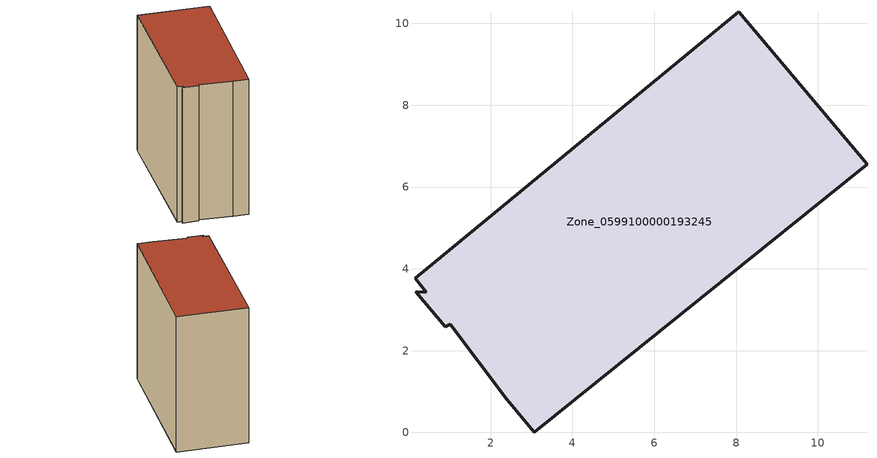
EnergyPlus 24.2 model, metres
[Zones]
Zone_0599100000193245
 floor ground (C_G): 2.39,0.81 1.01,2.64 0.89,2.58 0.17,3.44 0.42,3.43 0.16,3.77 8.07,10.29 11.2,6.55 3.07,0 z0
 wall outside (C_F): 11.2,6.55 8.07,10.29 0.16,3.77 0.42,3.43 0.17,3.44 0.89,2.58 1.01,2.64 2.39,0.81 3.07,0 11.2,6.55 z0:9.94
 roof outside (C_R): 2.39,0.81 3.07,0 11.2,6.55 8.07,10.29 0.16,3.77 0.42,3.43 0.17,3.44 0.89,2.58 1.01,2.64 z9.94
[BUILDING]
Pand.0599100000193245: North Axis=0; Terrain=City; Loads Convergence Tolerance Value=0.04; Temperature Convergence Tolerance Value=0.4; Solar Distribution=FullExterior; Maximum Number of Warmup Days=25; Minimum Number of Warmup Days=1
[Site:Location]
Rotterdam.The.Hague.AP_ZH_NLD Design_Conditions: Latitude=51.96; Longitude=4.45; Time Zone=1; Elevation=-4.5
[SITE:GROUNDTEMPERATURE:BUILDINGSURFACE]
18, 18, 18, 18, 18, 18, 18, 18, 18, 18, 18, 18
[MATERIAL] Thermal Absorptance=0.9; Solar Absorptance=0.7; Visible Absorptance=0.7
Name | Roughness | Thickness | Conductivity | Density | Specific Heat
G.TI.1946 | MediumSmooth | 0.15 | 1 | 540 | 1210
F.TI.1946 | Rough | 0.3 | 0.857143 | 1920 | 840
R.TI.1946 | MediumRough | 0.2 | 0.1 | 1500 | 1000
[CONSTRUCTION]
C_G: G.TI.1946
C_F: F.TI.1946
C_R: R.TI.1946
[ZONE]
Zone_0599100000193245: Type=1; Multiplier=1; Ceiling Height=Autocalculate; Volume=Autocalculate; Floor Area=autocalculate; Part of Total Floor Area=Yes
[ZONEINFILTRATION:DESIGNFLOWRATE]
Infil_Zone_0599100000193245: Zone or ZoneList or Space or SpaceList=Zone_0599100000193245; Schedule=AlwaysOn; Design Flow Rate Calculation Method=Flow/Area; Flow Rate per Floor Area=0.003; Constant Term Coefficient=1; Temperature Term Coefficient=0; Velocity Term Coefficient=0; Velocity Squared Term Coefficient=0
[HVACTEMPLATE:ZONE:IDEALLOADSAIRSYSTEM]
Zone_0599100000193245: Maximum Heating Supply Air Temperature=50; Minimum Cooling Supply Air Temperature=13; Maximum Heating Supply Air Humidity Ratio=0.0156; Minimum Cooling Supply Air Humidity Ratio=0.0077; Heating Limit=NoLimit; Cooling Limit=NoLimit; Dehumidification Control Type=ConstantSensibleHeatRatio; Cooling Sensible Heat Ratio=0.7; Dehumidification Setpoint=60; Humidification Control Type=None; Humidification Setpoint=30; Outdoor Air Method=None; Outdoor Air Flow Rate per Person=0.00944; Outdoor Air Flow Rate per Zone Floor Area=0; Outdoor Air Flow Rate per Zone=0; Demand Controlled Ventilation Type=None; Outdoor Air Economizer Type=NoEconomizer; Heat Recovery Type=None; Sensible Heat Recovery Effectiveness=0.7; Latent Heat Recovery Effectiveness=0.65
[ZONECONTROL:THERMOSTAT]
ThermostatControl_Zone_0599100000193245: Zone or ZoneList=Zone_0599100000193245; Control Type Schedule=DualSetpointControlType; Control 1=Thermostat_Zone_0599100000193245; Temperature Difference Between Cutout And Setpoint=0
[THERMOSTATSETPOINT:DUALSETPOINT]
Thermostat_Zone_0599100000193245: Heating Setpoint Temperature Schedule=HeatingSetpoint_Zone_0599100000193245; Cooling Setpoint Temperature Schedule=CoolingSetpoint_Zone_0599100000193245
[SCHEDULE:COMPACT]
HeatingSetpoint_Zone_0599100000193245: Through: 12/31, For: AllDays, Until: 24:00, 21
CoolingSetpoint_Zone_0599100000193245: Through: 12/31, For: AllDays, Until: 24:00, 24
DualSetpointControlType: Through: 12/31, For: AllDays, Until: 24:00, 4
AlwaysOn: Through: 12/31, For: AllDays, Until: 24:00, 1
